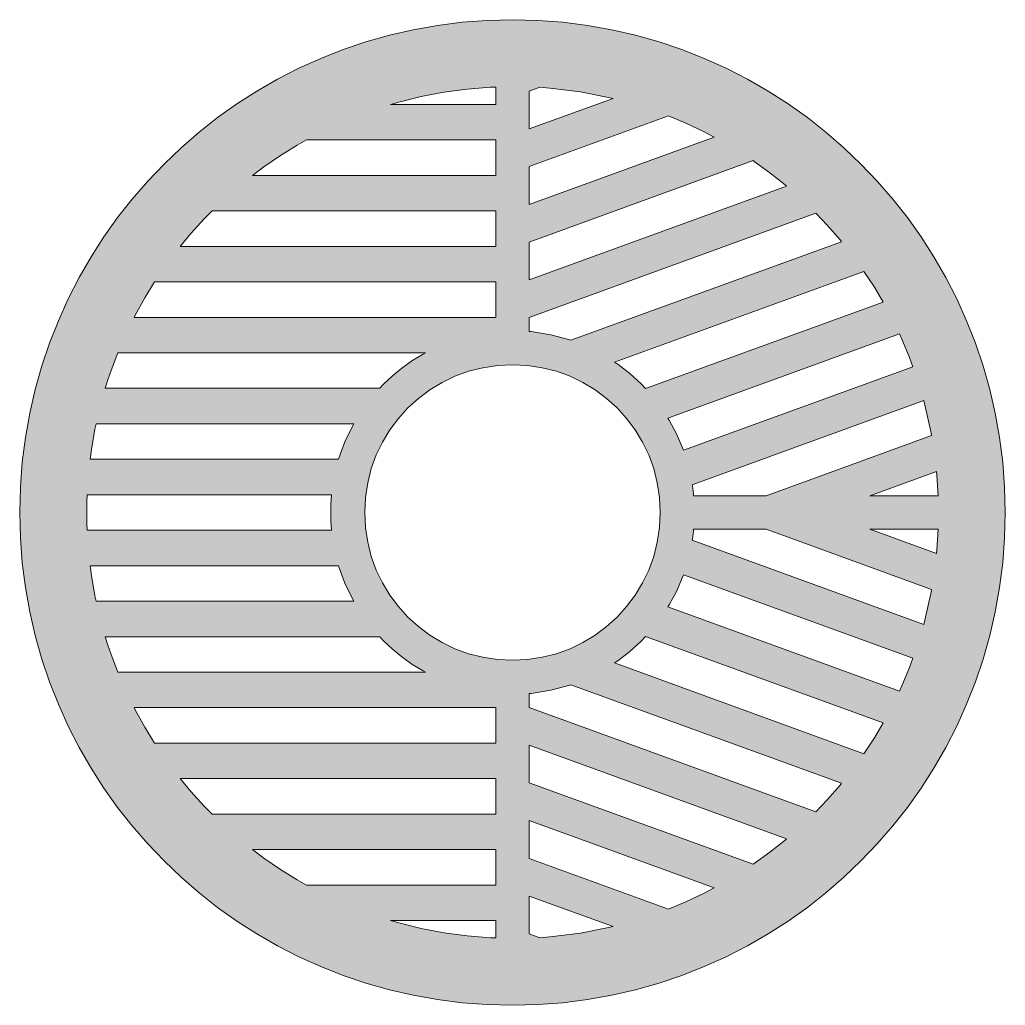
# Model space of a CAD drawing. Header units: inches. Extents: x 0.01 to 9.27, y -1.85 to 7.41.
import ezdxf

# ---------------------------------------------------------------- set-up
doc = ezdxf.new("R2010")
doc.units = ezdxf.units.IN
doc.header["$MEASUREMENT"] = 0
doc.layers.add('Layer 1', color=7, linetype='Continuous')

# ---------------------------------------------------------------- blocks, each defined once
blk = doc.blocks.new('block 2')
at = {"layer": 'Layer 1', "true_color": 0xffffff}
h = blk.add_hatch(color=7, dxfattribs=at)
h.dxf.hatch_style = 2
h.paths.add_polyline_path([(3.4931, -1.0505), (3.5706, -1.0729), (3.7802, -1.1247), (3.9941, -1.1654), (4.2118, -1.1946), (4.433, -1.2119), (4.4814, -1.2138), (4.4814, -1.0505)])
h.paths.add_polyline_path([(4.7964, -0.8217), (4.7964, -1.1764), (4.8945, -1.2121), (4.9909, -1.2049), (5.2776, -1.1696), (5.5576, -1.1145), (5.5833, -1.1081)])
h.paths.add_polyline_path([(2.1962, -0.3838), (2.3038, -0.4652), (2.4576, -0.5706), (2.6165, -0.669), (2.7031, -0.7171), (4.4814, -0.7171), (4.4814, -0.3838)])
h.paths.add_polyline_path([(4.7964, -0.1123), (4.7964, -0.467), (6.1053, -0.9434), (6.2662, -0.8763), (6.4335, -0.7972), (6.533, -0.7444)])
h.paths.add_polyline_path([(1.5169, 0.2829), (1.6182, 0.1606), (1.7434, 0.0231), (1.8169, -0.0505), (4.4814, -0.0505), (4.4814, 0.2829)])
h.paths.add_polyline_path([(4.7964, 0.5972), (4.7964, 0.2425), (6.8987, -0.5227), (6.9084, -0.5164), (7.0569, -0.409), (7.2002, -0.2951), (7.2143, -0.2828)])
h.paths.add_polyline_path([(1.0833, 0.9495), (1.0932, 0.9296), (1.184, 0.7657), (1.2762, 0.6162), (4.4814, 0.6162), (4.4814, 0.9495)])
h.paths.add_polyline_path([(5.1869, 1.1645), (5.1769, 1.161), (4.9988, 1.1125), (4.8136, 1.0834), (4.7964, 1.0821), (4.7964, 0.9519), (7.4896, -0.0283), (7.5966, 0.0837), (7.7168, 0.2215), (7.7305, 0.2387)])
h.paths.add_polyline_path([(0.8118, 1.6162), (0.8365, 1.5378), (0.8671, 1.4478), (0.93, 1.2829), (3.8216, 1.2829), (3.793, 1.2983), (3.6944, 1.3591), (3.6004, 1.4263), (3.5113, 1.4995), (3.4273, 1.5785), (3.3915, 1.6162)])
h.paths.add_polyline_path([(5.8887, 1.6185), (5.8469, 1.5749), (5.7413, 1.4778), (5.6278, 1.3897), (5.5982, 1.3696), (7.9405, 0.517), (8.0388, 0.6669), (8.121, 0.806)])
h.paths.add_polyline_path([(6.2443, 2.1985), (6.2363, 2.1759), (6.1788, 2.0422), (6.1105, 1.9147), (6.0993, 1.8966), (8.2742, 1.105), (8.2981, 1.1555), (8.3696, 1.327), (8.401, 1.4136)])
h.paths.add_polyline_path([(0.6699, 2.2829), (0.6822, 2.1923), (0.7152, 2.0012), (0.7261, 1.9495), (3.1473, 1.9495), (3.1128, 2.0144), (3.0638, 2.1203), (3.022, 2.23), (3.0053, 2.2829)])
h.paths.add_polyline_path([(7.9954, 2.6254), (8.6233, 2.3968), (8.6267, 2.4309), (8.6389, 2.6254)])
h.paths.add_polyline_path([(6.3397, 2.6254), (6.3384, 2.6082), (6.3291, 2.5333), (6.3274, 2.523), (8.5024, 1.7314), (8.5136, 1.7724), (8.5752, 2.0501), (8.5767, 2.0591), (7.0208, 2.6254)])
h.paths.add_polyline_path([(0.6426, 2.9495), (0.6401, 2.8829), (0.6389, 2.7829), (0.6401, 2.6828), (0.6426, 2.6162), (2.9386, 2.6162), (2.9383, 2.619), (2.9325, 2.7004), (2.9306, 2.7829), (2.9325, 2.8653), (2.9383, 2.9468), (2.9386, 2.9495)])
h.paths.add_polyline_path([(8.6233, 3.1689), (7.9954, 2.9404), (8.6389, 2.9404), (8.6267, 3.1348)])
h.paths.add_polyline_path([(0.7261, 3.6162), (0.7152, 3.5646), (0.6822, 3.3734), (0.6699, 3.2829), (3.0053, 3.2829), (3.022, 3.3357), (3.0638, 3.4454), (3.1128, 3.5514), (3.1473, 3.6162)])
h.paths.add_polyline_path([(8.5024, 3.8344), (6.3274, 3.0427), (6.3291, 3.0324), (6.3384, 2.9575), (6.3397, 2.9404), (7.0208, 2.9404), (8.5767, 3.5067), (8.5752, 3.5157), (8.5136, 3.7933)])
h.paths.add_polyline_path([(4.6389, 4.1718), (4.4969, 4.1646), (4.359, 4.1435), (4.2259, 4.1093), (4.0983, 4.0626), (3.9769, 4.0041), (3.8623, 3.9346), (3.7554, 3.8546), (3.6568, 3.765), (3.5672, 3.6663), (3.4872, 3.5594), (3.4176, 3.4449), (3.3591, 3.3235), (3.3124, 3.1959), (3.2782, 3.0628), (3.2572, 2.9249), (3.25, 2.7829), (3.2572, 2.6409), (3.2782, 2.503), (3.3124, 2.3699), (3.3591, 2.2423), (3.4176, 2.1208), (3.4872, 2.0063), (3.5672, 1.8994), (3.6568, 1.8008), (3.7554, 1.7111), (3.8623, 1.6312), (3.9769, 1.5616), (4.0983, 1.5031), (4.2259, 1.4564), (4.359, 1.4222), (4.4969, 1.4012), (4.6389, 1.394), (4.7809, 1.4012), (4.9188, 1.4222), (5.0519, 1.4564), (5.1795, 1.5031), (5.3009, 1.5616), (5.4154, 1.6312), (5.5224, 1.7111), (5.621, 1.8008), (5.7106, 1.8994), (5.7906, 2.0063), (5.8601, 2.1208), (5.9186, 2.2423), (5.9653, 2.3699), (5.9996, 2.503), (6.0206, 2.6409), (6.0278, 2.7829), (6.0206, 2.9249), (5.9996, 3.0628), (5.9653, 3.1959), (5.9186, 3.3235), (5.8601, 3.4449), (5.7906, 3.5594), (5.7106, 3.6663), (5.621, 3.765), (5.5224, 3.8546), (5.4154, 3.9346), (5.3009, 4.0041), (5.1795, 4.0626), (5.0519, 4.1093), (4.9188, 4.1435), (4.7809, 4.1646)])
h.paths.add_polyline_path([(0.93, 4.2829), (0.8671, 4.1179), (0.8365, 4.028), (0.8118, 3.9495), (3.3915, 3.9495), (3.4273, 3.9872), (3.5113, 4.0662), (3.6004, 4.1394), (3.6944, 4.2066), (3.793, 4.2674), (3.8216, 4.2829)])
h.paths.add_polyline_path([(8.2742, 4.4607), (6.0993, 3.6691), (6.1105, 3.651), (6.1788, 3.5235), (6.2363, 3.3898), (6.2443, 3.3672), (8.401, 4.1522), (8.3696, 4.2387), (8.2981, 4.4102)])
h.paths.add_polyline_path([(1.2762, 4.9495), (1.184, 4.8), (1.0932, 4.6361), (1.0833, 4.6162), (4.4814, 4.6162), (4.4814, 4.9495)])
h.paths.add_polyline_path([(7.9405, 5.0487), (5.5982, 4.1962), (5.6278, 4.176), (5.7413, 4.088), (5.8469, 3.9908), (5.8887, 3.9472), (8.121, 4.7597), (8.0388, 4.8988)])
h.paths.add_polyline_path([(7.4896, 5.5941), (4.7964, 4.6138), (4.7964, 4.4837), (4.8136, 4.4824), (4.9988, 4.4532), (5.1769, 4.4048), (5.1869, 4.4012), (7.7305, 5.327), (7.7168, 5.3442), (7.5966, 5.4821)])
h.paths.add_polyline_path([(1.8169, 5.6162), (1.7434, 5.5426), (1.6182, 5.4051), (1.5169, 5.2829), (4.4814, 5.2829), (4.4814, 5.6162)])
h.paths.add_polyline_path([(6.8987, 6.0885), (4.7964, 5.3233), (4.7964, 4.9685), (7.2143, 5.8486), (7.2002, 5.8608), (7.0569, 5.9747), (6.9084, 6.0821)])
h.paths.add_polyline_path([(2.7031, 6.2829), (2.6165, 6.2347), (2.4576, 6.1364), (2.3038, 6.0309), (2.1962, 5.9495), (4.4814, 5.9495), (4.4814, 6.2829)])
h.paths.add_polyline_path([(6.1053, 6.5091), (4.7964, 6.0327), (4.7964, 5.678), (6.533, 6.3101), (6.4335, 6.3629), (6.2662, 6.442)])
h.paths.add_polyline_path([(4.8945, 6.7779), (4.7964, 6.7422), (4.7964, 6.3875), (5.5833, 6.6739), (5.5576, 6.6802), (5.2776, 6.7354), (4.9909, 6.7707)])
h.paths.add_polyline_path([(4.4814, 6.7795), (4.433, 6.7777), (4.2118, 6.7603), (3.9941, 6.7312), (3.7802, 6.6905), (3.5706, 6.6386), (3.4931, 6.6162), (4.4814, 6.6162)])
h.paths.add_polyline_path([(4.6389, 7.4128), (4.8771, 7.4068), (5.1123, 7.3889), (5.344, 7.3595), (5.572, 7.3187), (5.796, 7.267), (6.0157, 7.2046), (6.2308, 7.1319), (6.4411, 7.049), (6.6462, 6.9562), (6.8458, 6.854), (7.0397, 6.7425), (7.2275, 6.6221), (7.409, 6.493), (7.584, 6.3555), (7.7519, 6.21), (7.9127, 6.0567), (8.066, 5.8959), (8.2116, 5.7279), (8.349, 5.553), (8.4781, 5.3715), (8.5985, 5.1837), (8.71, 4.9898), (8.8123, 4.7901), (8.905, 4.5851), (8.9879, 4.3748), (9.0607, 4.1597), (9.1231, 3.94), (9.1748, 3.716), (9.2155, 3.488), (9.2449, 3.2563), (9.2628, 3.0211), (9.2688, 2.7829), (9.2628, 2.5446), (9.2449, 2.3095), (9.2155, 2.0778), (9.1748, 1.8498), (9.1231, 1.6258), (9.0607, 1.4061), (8.9879, 1.191), (8.905, 0.9807), (8.8123, 0.7756), (8.71, 0.576), (8.5985, 0.3821), (8.4781, 0.1942), (8.349, 0.0127), (8.2116, -0.1622), (8.066, -0.3302), (7.9127, -0.491), (7.7519, -0.6443), (7.584, -0.7898), (7.409, -0.9272), (7.2275, -1.0563), (7.0397, -1.1768), (6.8458, -1.2882), (6.6462, -1.3905), (6.4411, -1.4832), (6.2308, -1.5661), (6.0157, -1.6389), (5.796, -1.7013), (5.572, -1.753), (5.344, -1.7937), (5.1123, -1.8231), (4.8771, -1.841), (4.6389, -1.8471), (4.4006, -1.841), (4.1655, -1.8231), (3.9338, -1.7937), (3.7058, -1.753), (3.4818, -1.7013), (3.2621, -1.6389), (3.047, -1.5661), (2.8367, -1.4832), (2.6316, -1.3905), (2.432, -1.2882), (2.2381, -1.1768), (2.0503, -1.0563), (1.8687, -0.9272), (1.6938, -0.7898), (1.5258, -0.6443), (1.365, -0.491), (1.2117, -0.3302), (1.0662, -0.1622), (0.9288, 0.0127), (0.7997, 0.1942), (0.6793, 0.3821), (0.5678, 0.576), (0.4655, 0.7756), (0.3728, 0.9807), (0.2899, 1.191), (0.2171, 1.4061), (0.1547, 1.6258), (0.103, 1.8498), (0.0623, 2.0778), (0.0329, 2.3095), (0.015, 2.5446), (0.009, 2.7829), (0.015, 3.0211), (0.0329, 3.2563), (0.0623, 3.488), (0.103, 3.716), (0.1547, 3.94), (0.2171, 4.1597), (0.2899, 4.3748), (0.3728, 4.5851), (0.4655, 4.7901), (0.5678, 4.9898), (0.6793, 5.1837), (0.7997, 5.3715), (0.9288, 5.553), (1.0662, 5.7279), (1.2117, 5.8959), (1.365, 6.0567), (1.5258, 6.21), (1.6938, 6.3555), (1.8687, 6.493), (2.0503, 6.6221), (2.2381, 6.7425), (2.432, 6.854), (2.6316, 6.9562), (2.8367, 7.049), (3.047, 7.1319), (3.2621, 7.2046), (3.4818, 7.267), (3.7058, 7.3187), (3.9338, 7.3595), (4.1655, 7.3889), (4.4006, 7.4068)])
at = {"layer": 'Layer 1', "lineweight": 0}
for points in [[(4.6389, 7.4128), (4.8771, 7.4068), (5.1123, 7.3889), (5.344, 7.3595), (5.572, 7.3187), (5.796, 7.267), (6.0157, 7.2046), (6.2308, 7.1319), (6.4411, 7.049), (6.6462, 6.9562), (6.8458, 6.854), (7.0397, 6.7425), (7.2275, 6.6221), (7.409, 6.493), (7.584, 6.3555), (7.7519, 6.21), (7.9127, 6.0567), (8.066, 5.8959), (8.2116, 5.7279), (8.349, 5.553), (8.4781, 5.3715), (8.5985, 5.1837), (8.71, 4.9898), (8.8123, 4.7901), (8.905, 4.5851), (8.9879, 4.3748), (9.0607, 4.1597), (9.1231, 3.94), (9.1748, 3.716), (9.2155, 3.488), (9.2449, 3.2563), (9.2628, 3.0211), (9.2688, 2.7829), (9.2628, 2.5446), (9.2449, 2.3095), (9.2155, 2.0778), (9.1748, 1.8498), (9.1231, 1.6258), (9.0607, 1.4061), (8.9879, 1.191), (8.905, 0.9807), (8.8123, 0.7756), (8.71, 0.576), (8.5985, 0.3821), (8.4781, 0.1942), (8.349, 0.0127), (8.2116, -0.1622), (8.066, -0.3302), (7.9127, -0.491), (7.7519, -0.6443), (7.584, -0.7898), (7.409, -0.9272), (7.2275, -1.0563), (7.0397, -1.1768), (6.8458, -1.2882), (6.6462, -1.3905), (6.4411, -1.4832), (6.2308, -1.5661), (6.0157, -1.6389), (5.796, -1.7013), (5.572, -1.753), (5.344, -1.7937), (5.1123, -1.8231), (4.8771, -1.841), (4.6389, -1.8471), (4.4006, -1.841), (4.1655, -1.8231), (3.9338, -1.7937), (3.7058, -1.753), (3.4818, -1.7013), (3.2621, -1.6389), (3.047, -1.5661), (2.8367, -1.4832), (2.6316, -1.3905), (2.432, -1.2882), (2.2381, -1.1768), (2.0503, -1.0563), (1.8687, -0.9272), (1.6938, -0.7898), (1.5258, -0.6443), (1.365, -0.491), (1.2117, -0.3302), (1.0662, -0.1622), (0.9288, 0.0127), (0.7997, 0.1942), (0.6793, 0.3821), (0.5678, 0.576), (0.4655, 0.7756), (0.3728, 0.9807), (0.2899, 1.191), (0.2171, 1.4061), (0.1547, 1.6258), (0.103, 1.8498), (0.0623, 2.0778), (0.0329, 2.3095), (0.015, 2.5446), (0.009, 2.7829), (0.015, 3.0211), (0.0329, 3.2563), (0.0623, 3.488), (0.103, 3.716), (0.1547, 3.94), (0.2171, 4.1597), (0.2899, 4.3748), (0.3728, 4.5851), (0.4655, 4.7901), (0.5678, 4.9898), (0.6793, 5.1837), (0.7997, 5.3715), (0.9288, 5.553), (1.0662, 5.7279), (1.2117, 5.8959), (1.365, 6.0567), (1.5258, 6.21), (1.6938, 6.3555), (1.8687, 6.493), (2.0503, 6.6221), (2.2381, 6.7425), (2.432, 6.854), (2.6316, 6.9562), (2.8367, 7.049), (3.047, 7.1319), (3.2621, 7.2046), (3.4818, 7.267), (3.7058, 7.3187), (3.9338, 7.3595), (4.1655, 7.3889), (4.4006, 7.4068), (4.6389, 7.4128)], [(4.4814, 6.7795), (4.433, 6.7777), (4.2118, 6.7603), (3.9941, 6.7312), (3.7802, 6.6905), (3.5706, 6.6386), (3.4931, 6.6162), (4.4814, 6.6162), (4.4814, 6.7795)], [(4.8945, 6.7779), (4.7964, 6.7422), (4.7964, 6.3875), (5.5833, 6.6739), (5.5576, 6.6802), (5.2776, 6.7354), (4.9909, 6.7707), (4.8945, 6.7779)], [(6.1053, 6.5091), (4.7964, 6.0327), (4.7964, 5.678), (6.533, 6.3101), (6.4335, 6.3629), (6.2662, 6.442), (6.1053, 6.5091)], [(2.7031, 6.2829), (2.6165, 6.2347), (2.4576, 6.1364), (2.3038, 6.0309), (2.1962, 5.9495), (4.4814, 5.9495), (4.4814, 6.2829), (2.7031, 6.2829)], [(6.8987, 6.0885), (4.7964, 5.3233), (4.7964, 4.9685), (7.2143, 5.8486), (7.2002, 5.8608), (7.0569, 5.9747), (6.9084, 6.0821), (6.8987, 6.0885)], [(1.8169, 5.6162), (1.7434, 5.5426), (1.6182, 5.4051), (1.5169, 5.2829), (4.4814, 5.2829), (4.4814, 5.6162), (1.8169, 5.6162)], [(7.4896, 5.5941), (4.7964, 4.6138), (4.7964, 4.4837), (4.8136, 4.4824), (4.9988, 4.4532), (5.1769, 4.4048), (5.1869, 4.4012), (7.7305, 5.327), (7.7168, 5.3442), (7.5966, 5.4821), (7.4896, 5.5941)], [(7.9405, 5.0487), (5.5982, 4.1962), (5.6278, 4.176), (5.7413, 4.088), (5.8469, 3.9908), (5.8887, 3.9472), (8.121, 4.7597), (8.0388, 4.8988), (7.9405, 5.0487)], [(1.2762, 4.9495), (1.184, 4.8), (1.0932, 4.6361), (1.0833, 4.6162), (4.4814, 4.6162), (4.4814, 4.9495), (1.2762, 4.9495)], [(8.2742, 4.4607), (6.0993, 3.6691), (6.1105, 3.651), (6.1788, 3.5235), (6.2363, 3.3898), (6.2443, 3.3672), (8.401, 4.1522), (8.3696, 4.2387), (8.2981, 4.4102), (8.2742, 4.4607)], [(0.93, 4.2829), (0.8671, 4.1179), (0.8365, 4.028), (0.8118, 3.9495), (3.3915, 3.9495), (3.4273, 3.9872), (3.5113, 4.0662), (3.6004, 4.1394), (3.6944, 4.2066), (3.793, 4.2674), (3.8216, 4.2829), (0.93, 4.2829)], [(4.6389, 4.1718), (4.4969, 4.1646), (4.359, 4.1435), (4.2259, 4.1093), (4.0983, 4.0626), (3.9769, 4.0041), (3.8623, 3.9346), (3.7554, 3.8546), (3.6568, 3.765), (3.5672, 3.6663), (3.4872, 3.5594), (3.4176, 3.4449), (3.3591, 3.3235), (3.3124, 3.1959), (3.2782, 3.0628), (3.2572, 2.9249), (3.25, 2.7829), (3.2572, 2.6409), (3.2782, 2.503), (3.3124, 2.3699), (3.3591, 2.2423), (3.4176, 2.1208), (3.4872, 2.0063), (3.5672, 1.8994), (3.6568, 1.8008), (3.7554, 1.7111), (3.8623, 1.6312), (3.9769, 1.5616), (4.0983, 1.5031), (4.2259, 1.4564), (4.359, 1.4222), (4.4969, 1.4012), (4.6389, 1.394), (4.7809, 1.4012), (4.9188, 1.4222), (5.0519, 1.4564), (5.1795, 1.5031), (5.3009, 1.5616), (5.4154, 1.6312), (5.5224, 1.7111), (5.621, 1.8008), (5.7106, 1.8994), (5.7906, 2.0063), (5.8601, 2.1208), (5.9186, 2.2423), (5.9653, 2.3699), (5.9996, 2.503), (6.0206, 2.6409), (6.0278, 2.7829), (6.0206, 2.9249), (5.9996, 3.0628), (5.9653, 3.1959), (5.9186, 3.3235), (5.8601, 3.4449), (5.7906, 3.5594), (5.7106, 3.6663), (5.621, 3.765), (5.5224, 3.8546), (5.4154, 3.9346), (5.3009, 4.0041), (5.1795, 4.0626), (5.0519, 4.1093), (4.9188, 4.1435), (4.7809, 4.1646), (4.6389, 4.1718)], [(8.5024, 3.8344), (6.3274, 3.0427), (6.3291, 3.0324), (6.3384, 2.9575), (6.3397, 2.9404), (7.0208, 2.9404), (8.5767, 3.5067), (8.5752, 3.5157), (8.5136, 3.7933), (8.5024, 3.8344)], [(0.7261, 3.6162), (0.7152, 3.5646), (0.6822, 3.3734), (0.6699, 3.2829), (3.0053, 3.2829), (3.022, 3.3357), (3.0638, 3.4454), (3.1128, 3.5514), (3.1473, 3.6162), (0.7261, 3.6162)], [(8.6233, 3.1689), (7.9954, 2.9404), (8.6389, 2.9404), (8.6267, 3.1348), (8.6233, 3.1689)], [(0.6426, 2.9495), (0.6401, 2.8829), (0.6389, 2.7829), (0.6401, 2.6828), (0.6426, 2.6162), (2.9386, 2.6162), (2.9383, 2.619), (2.9325, 2.7004), (2.9306, 2.7829), (2.9325, 2.8653), (2.9383, 2.9468), (2.9386, 2.9495), (0.6426, 2.9495)], [(6.3397, 2.6254), (6.3384, 2.6082), (6.3291, 2.5333), (6.3274, 2.523), (8.5024, 1.7314), (8.5136, 1.7724), (8.5752, 2.0501), (8.5767, 2.0591), (7.0208, 2.6254), (6.3397, 2.6254)], [(7.9954, 2.6254), (8.6233, 2.3968), (8.6267, 2.4309), (8.6389, 2.6254), (7.9954, 2.6254)], [(0.6699, 2.2829), (0.6822, 2.1923), (0.7152, 2.0012), (0.7261, 1.9495), (3.1473, 1.9495), (3.1128, 2.0144), (3.0638, 2.1203), (3.022, 2.23), (3.0053, 2.2829), (0.6699, 2.2829)], [(6.2443, 2.1985), (6.2363, 2.1759), (6.1788, 2.0422), (6.1105, 1.9147), (6.0993, 1.8966), (8.2742, 1.105), (8.2981, 1.1555), (8.3696, 1.327), (8.401, 1.4136), (6.2443, 2.1985)], [(0.8118, 1.6162), (0.8365, 1.5378), (0.8671, 1.4478), (0.93, 1.2829), (3.8216, 1.2829), (3.793, 1.2983), (3.6944, 1.3591), (3.6004, 1.4263), (3.5113, 1.4995), (3.4273, 1.5785), (3.3915, 1.6162), (0.8118, 1.6162)], [(5.8887, 1.6185), (5.8469, 1.5749), (5.7413, 1.4778), (5.6278, 1.3897), (5.5982, 1.3696), (7.9405, 0.517), (8.0388, 0.6669), (8.121, 0.806), (5.8887, 1.6185)], [(5.1869, 1.1645), (5.1769, 1.161), (4.9988, 1.1125), (4.8136, 1.0834), (4.7964, 1.0821), (4.7964, 0.9519), (7.4896, -0.0283), (7.5966, 0.0837), (7.7168, 0.2215), (7.7305, 0.2387), (5.1869, 1.1645)], [(1.0833, 0.9495), (1.0932, 0.9296), (1.184, 0.7657), (1.2762, 0.6162), (4.4814, 0.6162), (4.4814, 0.9495), (1.0833, 0.9495)], [(4.7964, 0.5972), (4.7964, 0.2425), (6.8987, -0.5227), (6.9084, -0.5164), (7.0569, -0.409), (7.2002, -0.2951), (7.2143, -0.2828), (4.7964, 0.5972)], [(1.5169, 0.2829), (1.6182, 0.1606), (1.7434, 0.0231), (1.8169, -0.0505), (4.4814, -0.0505), (4.4814, 0.2829), (1.5169, 0.2829)], [(4.7964, -0.1123), (4.7964, -0.467), (6.1053, -0.9434), (6.2662, -0.8763), (6.4335, -0.7972), (6.533, -0.7444), (4.7964, -0.1123)], [(2.1962, -0.3838), (2.3038, -0.4652), (2.4576, -0.5706), (2.6165, -0.669), (2.7031, -0.7171), (4.4814, -0.7171), (4.4814, -0.3838), (2.1962, -0.3838)], [(4.7964, -0.8217), (4.7964, -1.1764), (4.8945, -1.2121), (4.9909, -1.2049), (5.2776, -1.1696), (5.5576, -1.1145), (5.5833, -1.1081), (4.7964, -0.8217)], [(3.4931, -1.0505), (3.5706, -1.0729), (3.7802, -1.1247), (3.9941, -1.1654), (4.2118, -1.1946), (4.433, -1.2119), (4.4814, -1.2138), (4.4814, -1.0505), (3.4931, -1.0505)]]:
    blk.add_lwpolyline(points, dxfattribs=at)

msp = doc.modelspace()

# ---------------------------------------------------------------- block references
at = {"layer": 'Layer 1'}
msp.add_blockref('block 2', (0, 0), dxfattribs=at)

doc.saveas('drawing.dxf')
